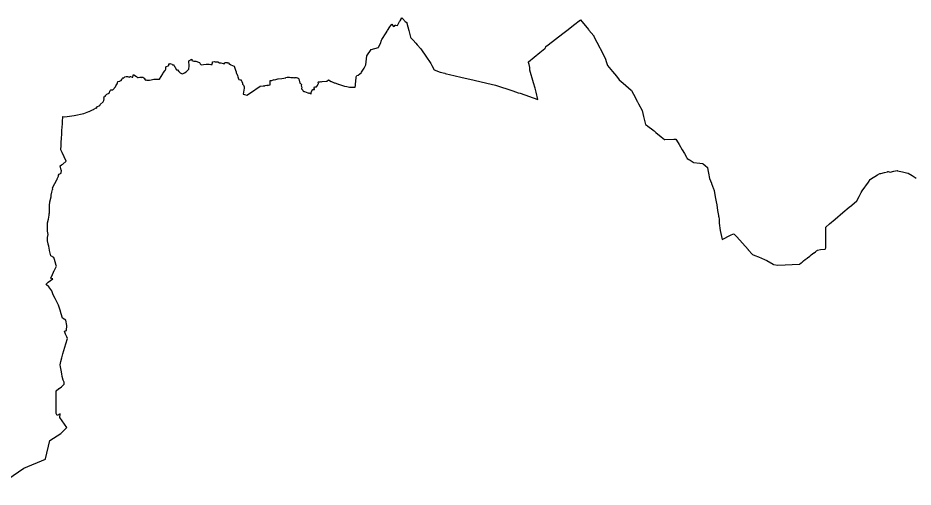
# Model space of a CAD drawing. Header units: metres. Extents: x 266537 to 373402, y 2100587 to 2182485.
# Drawn here: x 293253 to 319969, y 2101958 to 2115967 of the extents above; entities that cross this region are included whole.
import ezdxf

# ---------------------------------------------------------------- set-up
doc = ezdxf.new("R2010")
doc.units = ezdxf.units.M
doc.layers.add('DISTRICT BOUNDRY', color=86, linetype='Continuous')

msp = doc.modelspace()

# ---------------------------------------------------------------- linework, layer by layer
at = {"layer": 'DISTRICT BOUNDRY'}
msp.add_polyline3d([(292598, 2101958, 0), (293430, 2102521, 0), (294076, 2102791, 0), (294079, 2102803, 0), (294203, 2103353, 0), (294535, 2103560, 0), (294712, 2103734, 0), (294502, 2104040, 0), (294518, 2104148, 0), (294424, 2104091, 0), (294394, 2104155, 0), (294393, 2104246, 0), (294396, 2104355, 0), (294398, 2104425, 0), (294396, 2104531, 0), (294395, 2104625, 0), (294396, 2104743, 0), (294399, 2104837, 0), (294478, 2104899, 0), (294486, 2104905, 0), (294553, 2104955, 0), (294638, 2105028, 0), (294631, 2105094, 0), (294604, 2105154, 0), (294579, 2105258, 0), (294561, 2105342, 0), (294541, 2105446, 0), (294523, 2105546, 0), (294511, 2105611, 0), (294536, 2105709, 0), (294563, 2105819, 0), (294593, 2105939, 0), (294622, 2106040, 0), (294654, 2106140, 0), (294683, 2106237, 0), (294734, 2106393, 0), (294712, 2106443, 0), (294678, 2106521, 0), (294639, 2106617, 0), (294704, 2106633, 0), (294716, 2106780, 0), (294679, 2106938, 0), (294581, 2106999, 0), (294547, 2107135, 0), (294512, 2107239, 0), (294468, 2107390, 0), (294426, 2107474, 0), (294366, 2107588, 0), (294310, 2107703, 0), (294261, 2107813, 0), (294180, 2107938, 0), (294095, 2108003, 0), (294086, 2108010, 0), (294160, 2108081, 0), (294291, 2108174, 0), (294230, 2108192, 0), (294244, 2108218, 0), (294287, 2108309, 0), (294316, 2108376, 0), (294337, 2108421, 0), (294344, 2108438, 0), (294364, 2108478, 0), (294401, 2108554, 0), (294399, 2108577, 0), (294367, 2108680, 0), (294343, 2108758, 0), (294325, 2108814, 0), (294233, 2108865, 0), (294200, 2109019, 0), (294199, 2109027, 0), (294172, 2109150, 0), (294159, 2109213, 0), (294158, 2109220, 0), (294138, 2109310, 0), (294141, 2109406, 0), (294160, 2109500, 0), (294140, 2109599, 0), (294132, 2109642, 0), (294141, 2109848, 0), (294163, 2109955, 0), (294184, 2110080, 0), (294190, 2110118, 0), (294193, 2110150, 0), (294195, 2110208, 0), (294201, 2110374, 0), (294204, 2110465, 0), (294206, 2110474, 0), (294242, 2110625, 0), (294248, 2110673, 0), (294266, 2110766, 0), (294282, 2110848, 0), (294291, 2110856, 0), (294287, 2110895, 0), (294423, 2111148, 0), (294431, 2111163, 0), (294430, 2111166, 0), (294468, 2111238, 0), (294469, 2111270, 0), (294488, 2111303, 0), (294547, 2111329, 0), (294552, 2111416, 0), (294549, 2111422, 0), (294545, 2111421, 0), (294513, 2111549, 0), (294556, 2111575, 0), (294596, 2111598, 0), (294689, 2111694, 0), (294632, 2111819, 0), (294572, 2111944, 0), (294553, 2111985, 0), (294536, 2112027, 0), (294543, 2112156, 0), (294549, 2112243, 0), (294555, 2112377, 0), (294562, 2112493, 0), (294568, 2112606, 0), (294580, 2112805, 0), (294584, 2112868, 0), (294594, 2113018, 0), (294655, 2113013, 0), (294655, 2113013, 0), (294933, 2113050, 0), (295219, 2113111, 0), (295220, 2113109, 0), (295369, 2113169, 0), (295380, 2113171, 0), (295455, 2113207, 0), (295508, 2113229, 0), (295507, 2113239, 0), (295515, 2113242, 0), (295589, 2113280, 0), (295610, 2113275, 0), (295608, 2113315, 0), (295696, 2113354, 0), (295708, 2113384, 0), (295802, 2113457, 0), (295822, 2113498, 0), (295828, 2113554, 0), (295817, 2113570, 0), (295832, 2113601, 0), (295838, 2113629, 0), (295856, 2113630, 0), (295869, 2113634, 0), (295863, 2113652, 0), (295910, 2113694, 0), (295976, 2113722, 0), (296004, 2113795, 0), (296022, 2113818, 0), (296046, 2113816, 0), (296050, 2113823, 0), (296088, 2113823, 0), (296162, 2113912, 0), (296178, 2113936, 0), (296215, 2113994, 0), (296221, 2114027, 0), (296237, 2114066, 0), (296244, 2114072, 0), (296298, 2114073, 0), (296305, 2114084, 0), (296335, 2114100, 0), (296357, 2114132, 0), (296369, 2114155, 0), (296386, 2114176, 0), (296395, 2114176, 0), (296410, 2114172, 0), (296411, 2114173, 0), (296442, 2114202, 0), (296485, 2114215, 0), (296520, 2114212, 0), (296584, 2114200, 0), (296604, 2114212, 0), (296614, 2114216, 0), (296660, 2114194, 0), (296682, 2114197, 0), (296693, 2114246, 0), (296697, 2114264, 0), (296707, 2114265, 0), (296714, 2114265, 0), (296792, 2114213, 0), (296824, 2114184, 0), (296841, 2114186, 0), (296891, 2114199, 0), (296931, 2114193, 0), (296937, 2114190, 0), (296940, 2114189, 0), (296966, 2114200, 0), (296992, 2114193, 0), (297003, 2114176, 0), (297018, 2114170, 0), (297050, 2114113, 0), (297063, 2114105, 0), (297063, 2114102, 0), (297074, 2114103, 0), (297085, 2114113, 0), (297098, 2114112, 0), (297179, 2114105, 0), (297226, 2114117, 0), (297227, 2114117, 0), (297314, 2114134, 0), (297338, 2114136, 0), (297352, 2114137, 0), (297401, 2114140, 0), (297417, 2114139, 0), (297434, 2114137, 0), (297434, 2114137, 0), (297478, 2114142, 0), (297574, 2114293, 0), (297591, 2114323, 0), (297653, 2114394, 0), (297673, 2114434, 0), (297665, 2114492, 0), (297673, 2114507, 0), (297757, 2114549, 0), (297753, 2114591, 0), (297758, 2114593, 0), (297760, 2114593, 0), (297790, 2114600, 0), (297797, 2114602, 0), (297800, 2114602, 0), (297817, 2114594, 0), (297860, 2114581, 0), (297864, 2114570, 0), (297888, 2114570, 0), (297890, 2114565, 0), (297911, 2114562, 0), (297919, 2114530, 0), (297926, 2114529, 0), (297951, 2114489, 0), (297989, 2114420, 0), (297990, 2114418, 0), (298016, 2114418, 0), (298058, 2114364, 0), (298083, 2114335, 0), (298091, 2114331, 0), (298094, 2114329, 0), (298140, 2114303, 0), (298152, 2114297, 0), (298154, 2114297, 0), (298181, 2114302, 0), (298206, 2114317, 0), (298209, 2114319, 0), (298228, 2114329, 0), (298271, 2114352, 0), (298287, 2114365, 0), (298340, 2114425, 0), (298356, 2114439, 0), (298357, 2114465, 0), (298364, 2114502, 0), (298363, 2114526, 0), (298355, 2114684, 0), (298448, 2114733, 0), (298448, 2114725, 0), (298449, 2114697, 0), (298506, 2114676, 0), (298537, 2114671, 0), (298563, 2114670, 0), (298642, 2114642, 0), (298674, 2114634, 0), (298675, 2114630, 0), (298689, 2114591, 0), (298723, 2114566, 0), (298790, 2114575, 0), (298876, 2114588, 0), (298896, 2114590, 0), (298899, 2114590, 0), (298912, 2114588, 0), (298926, 2114587, 0), (298965, 2114583, 0), (299007, 2114578, 0), (299050, 2114578, 0), (299054, 2114586, 0), (299051, 2114600, 0), (299057, 2114628, 0), (299059, 2114650, 0), (299070, 2114654, 0), (299116, 2114661, 0), (299140, 2114657, 0), (299161, 2114656, 0), (299162, 2114656, 0), (299196, 2114659, 0), (299222, 2114650, 0), (299267, 2114625, 0), (299309, 2114620, 0), (299383, 2114601, 0), (299413, 2114599, 0), (299427, 2114620, 0), (299447, 2114636, 0), (299480, 2114636, 0), (299496, 2114631, 0), (299496, 2114631, 0), (299505, 2114629, 0), (299507, 2114627, 0), (299544, 2114622, 0), (299544, 2114615, 0), (299553, 2114608, 0), (299600, 2114573, 0), (299610, 2114566, 0), (299707, 2114521, 0), (299747, 2114406, 0), (299765, 2114357, 0), (299771, 2114319, 0), (299774, 2114312, 0), (299775, 2114310, 0), (299791, 2114301, 0), (299811, 2114248, 0), (299818, 2114207, 0), (299828, 2114173, 0), (299838, 2114152, 0), (299849, 2114132, 0), (299850, 2114131, 0), (299888, 2114121, 0), (299891, 2114115, 0), (299925, 2114113, 0), (299918, 2114104, 0), (299937, 2114068, 0), (299952, 2114020, 0), (299952, 2113984, 0), (299989, 2113961, 0), (299989, 2113957, 0), (300001, 2113907, 0), (300007, 2113865, 0), (299981, 2113690, 0), (300019, 2113678, 0), (300088, 2113660, 0), (300190, 2113727, 0), (300488, 2113926, 0), (300576, 2113935, 0), (300622, 2113939, 0), (300637, 2113950, 0), (300686, 2113961, 0), (300697, 2113952, 0), (300714, 2113961, 0), (300735, 2113960, 0), (300783, 2113970, 0), (300783, 2114028, 0), (300785, 2114098, 0), (300786, 2114098, 0), (300828, 2114098, 0), (300900, 2114123, 0), (300924, 2114120, 0), (301015, 2114144, 0), (301020, 2114143, 0), (301022, 2114143, 0), (301134, 2114162, 0), (301250, 2114182, 0), (301251, 2114186, 0), (301290, 2114195, 0), (301356, 2114196, 0), (301402, 2114191, 0), (301461, 2114186, 0), (301466, 2114183, 0), (301501, 2114179, 0), (301521, 2114183, 0), (301554, 2114185, 0), (301561, 2114184, 0), (301592, 2114173, 0), (301595, 2114173, 0), (301620, 2114169, 0), (301620, 2114169, 0), (301637, 2114149, 0), (301638, 2114146, 0), (301663, 2114018, 0), (301690, 2114007, 0), (301700, 2113993, 0), (301712, 2113979, 0), (301713, 2113975, 0), (301704, 2113937, 0), (301729, 2113900, 0), (301712, 2113859, 0), (301716, 2113848, 0), (301720, 2113847, 0), (301755, 2113807, 0), (301766, 2113782, 0), (301764, 2113780, 0), (301783, 2113774, 0), (301791, 2113770, 0), (301795, 2113772, 0), (301811, 2113771, 0), (301909, 2113731, 0), (301908, 2113729, 0), (301922, 2113724, 0), (301934, 2113730, 0), (301957, 2113720, 0), (301980, 2113711, 0), (301988, 2113712, 0), (302005, 2113702, 0), (302006, 2113741, 0), (302022, 2113787, 0), (302058, 2113829, 0), (302070, 2113833, 0), (302107, 2113832, 0), (302100, 2113853, 0), (302090, 2113865, 0), (302092, 2113893, 0), (302103, 2113909, 0), (302167, 2113905, 0), (302197, 2113944, 0), (302214, 2113994, 0), (302220, 2114012, 0), (302215, 2114050, 0), (302221, 2114054, 0), (302221, 2114054, 0), (302272, 2114061, 0), (302300, 2114071, 0), (302325, 2114062, 0), (302333, 2114066, 0), (302472, 2114075, 0), (302522, 2114115, 0), (302607, 2114071, 0), (302617, 2114067, 0), (302650, 2114051, 0), (302651, 2114051, 0), (302657, 2114050, 0), (302693, 2114027, 0), (302712, 2114027, 0), (302716, 2114025, 0), (302741, 2114013, 0), (302743, 2114013, 0), (302814, 2113986, 0), (302822, 2113985, 0), (303002, 2113928, 0), (303003, 2113928, 0), (303070, 2113915, 0), (303148, 2113894, 0), (303196, 2113897, 0), (303320, 2113902, 0), (303319, 2113903, 0), (303325, 2113952, 0), (303331, 2114006, 0), (303338, 2114061, 0), (303351, 2114207, 0), (303370, 2114245, 0), (303411, 2114254, 0), (303504, 2114340, 0), (303503, 2114342, 0), (303569, 2114431, 0), (303584, 2114465, 0), (303631, 2114548, 0), (303635, 2114563, 0), (303670, 2114838, 0), (303799, 2115024, 0), (304018, 2115085, 0), (304018, 2115088, 0), (304071, 2115201, 0), (304109, 2115298, 0), (304117, 2115321, 0), (304244, 2115516, 0), (304275, 2115569, 0), (304288, 2115589, 0), (304354, 2115702, 0), (304412, 2115778, 0), (304414, 2115781, 0), (304452, 2115715, 0), (304475, 2115712, 0), (304490, 2115722, 0), (304513, 2115751, 0), (304530, 2115753, 0), (304578, 2115740, 0), (304640, 2115857, 0), (304657, 2115877, 0), (304690, 2115930, 0), (304690, 2115938, 0), (304716, 2115967, 0), (304771, 2115908, 0), (304772, 2115907, 0), (304784, 2115893, 0), (304813, 2115858, 0), (304858, 2115828, 0), (304862, 2115809, 0), (304918, 2115590, 0), (304965, 2115387, 0), (304983, 2115370, 0), (305048, 2115297, 0), (305129, 2115212, 0), (305172, 2115160, 0), (305278, 2115043, 0), (305303, 2115016, 0), (305430, 2114825, 0), (305573, 2114602, 0), (305610, 2114545, 0), (305675, 2114416, 0), (305851, 2114351, 0), (305997, 2114314, 0), (306003, 2114308, 0), (306175, 2114270, 0), (306265, 2114245, 0), (306306, 2114233, 0), (306469, 2114196, 0), (306869, 2114107, 0), (307245, 2114018, 0), (307510, 2113963, 0), (307510, 2113962, 0), (308023, 2113785, 0), (308179, 2113732, 0), (308242, 2113715, 0), (308767, 2113530, 0), (308718, 2113745, 0), (308688, 2113868, 0), (308637, 2114023, 0), (308533, 2114405, 0), (308535, 2114488, 0), (308511, 2114572, 0), (308494, 2114638, 0), (308490, 2114652, 0), (308825, 2114931, 0), (308978, 2115055, 0), (308989, 2115062, 0), (308994, 2115072, 0), (309010, 2115112, 0), (309074, 2115163, 0), (309520, 2115504, 0), (309671, 2115619, 0), (309836, 2115748, 0), (310047, 2115911, 0), (310286, 2115616, 0), (310297, 2115599, 0), (310437, 2115430, 0), (310446, 2115409, 0), (310623, 2115075, 0), (310635, 2115051, 0), (310736, 2114845, 0), (310787, 2114736, 0), (310813, 2114661, 0), (310854, 2114543, 0), (310994, 2114367, 0), (311113, 2114224, 0), (311198, 2114118, 0), (311312, 2114016, 0), (311556, 2113806, 0), (311567, 2113795, 0), (311684, 2113578, 0), (311739, 2113473, 0), (311743, 2113464, 0), (311778, 2113401, 0), (311883, 2113204, 0), (311927, 2113026, 0), (311988, 2112785, 0), (312045, 2112742, 0), (312102, 2112697, 0), (312154, 2112660, 0), (312215, 2112611, 0), (312233, 2112599, 0), (312243, 2112594, 0), (312296, 2112549, 0), (312448, 2112418, 0), (312546, 2112337, 0), (312559, 2112334, 0), (312829, 2112350, 0), (312873, 2112349, 0), (312884, 2112346, 0), (312904, 2112316, 0), (312984, 2112185, 0), (313081, 2112031, 0), (313147, 2111917, 0), (313208, 2111805, 0), (313214, 2111794, 0), (313229, 2111767, 0), (313273, 2111743, 0), (313318, 2111715, 0), (313405, 2111660, 0), (313420, 2111653, 0), (313607, 2111630, 0), (313685, 2111619, 0), (313704, 2111613, 0), (313765, 2111562, 0), (313836, 2111500, 0), (313847, 2111431, 0), (313866, 2111327, 0), (313898, 2111174, 0), (313953, 2111032, 0), (313955, 2111021, 0), (314013, 2110867, 0), (314023, 2110845, 0), (314030, 2110816, 0), (314067, 2110625, 0), (314095, 2110470, 0), (314109, 2110382, 0), (314136, 2110217, 0), (314162, 2110062, 0), (314166, 2110050, 0), (314169, 2110022, 0), (314178, 2109961, 0), (314185, 2109843, 0), (314209, 2109624, 0), (314272, 2109349, 0), (314272, 2109348, 0), (314518, 2109475, 0), (314613, 2109521, 0), (314625, 2109509, 0), (314712, 2109426, 0), (315044, 2109052, 0), (315050, 2109038, 0), (315172, 2108905, 0), (315173, 2108905, 0), (315244, 2108877, 0), (315353, 2108833, 0), (315533, 2108752, 0), (315608, 2108722, 0), (315793, 2108611, 0), (315802, 2108605, 0), (315936, 2108580, 0), (316578, 2108611, 0), (316633, 2108654, 0), (316655, 2108673, 0), (316657, 2108676, 0), (316702, 2108711, 0), (316752, 2108750, 0), (316777, 2108770, 0), (316810, 2108796, 0), (316822, 2108803, 0), (316891, 2108857, 0), (316908, 2108872, 0), (316926, 2108888, 0), (316968, 2108920, 0), (316972, 2108926, 0), (317007, 2108950, 0), (317015, 2108955, 0), (317054, 2108984, 0), (317073, 2109000, 0), (317084, 2109008, 0), (317104, 2109021, 0), (317117, 2109032, 0), (317209, 2109056, 0), (317344, 2109064, 0), (317367, 2109100, 0), (317366, 2109262, 0), (317366, 2109390, 0), (317367, 2109400, 0), (317367, 2109509, 0), (317367, 2109723, 0), (317474, 2109814, 0), (317639, 2109954, 0), (317876, 2110157, 0), (318063, 2110315, 0), (318129, 2110370, 0), (318137, 2110378, 0), (318290, 2110504, 0), (318364, 2110635, 0), (318418, 2110751, 0), (318446, 2110808, 0), (318635, 2111060, 0), (318687, 2111137, 0), (318695, 2111153, 0), (318912, 2111280, 0), (318977, 2111318, 0), (319006, 2111324, 0), (319117, 2111351, 0), (319203, 2111374, 0), (319216, 2111381, 0), (319220, 2111379, 0), (319229, 2111379, 0), (319282, 2111365, 0), (319392, 2111388, 0), (319448, 2111399, 0), (319497, 2111408, 0), (319508, 2111405, 0), (319658, 2111369, 0), (319815, 2111331, 0), (319825, 2111327, 0), (319825, 2111327, 0), (319942, 2111260, 0), (320059, 2111185, 0)], dxfattribs=at)

doc.saveas('drawing.dxf')
